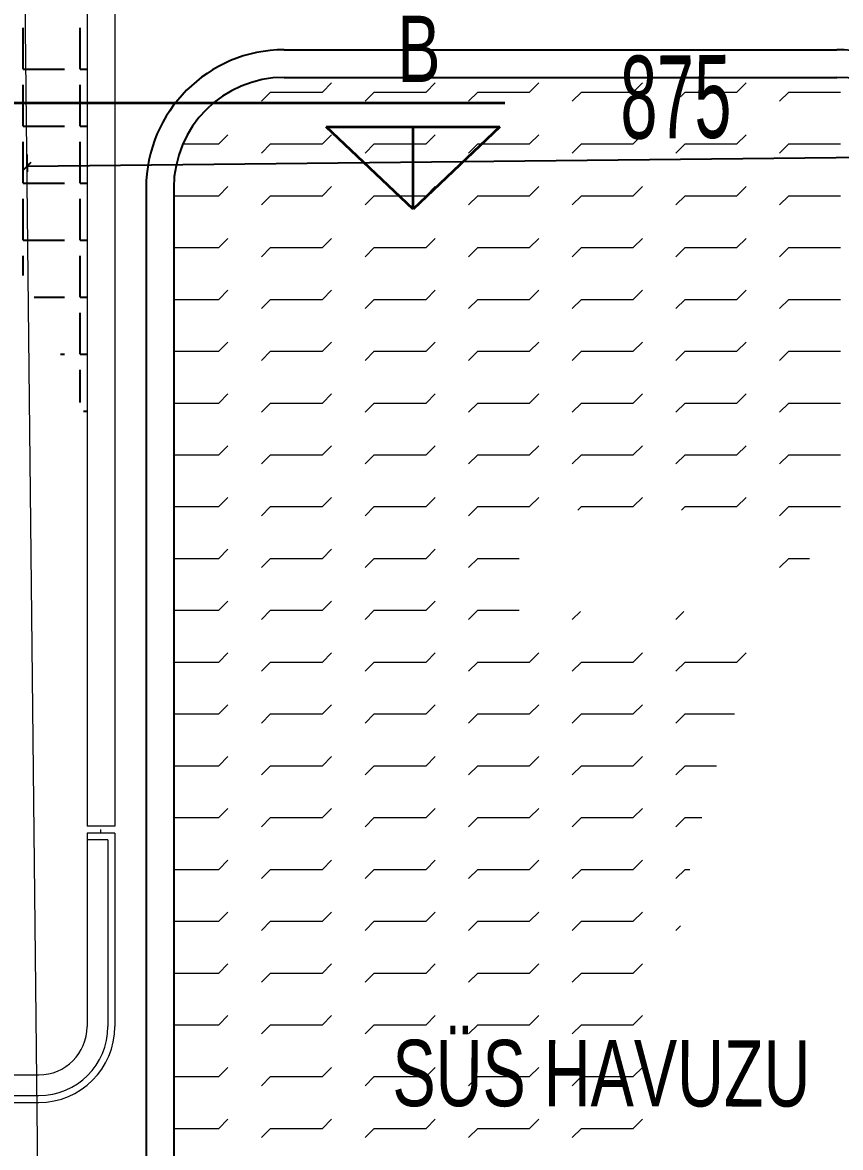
# Model space of a CAD drawing. Header units: inches. Extents: x -7543 to -822, y 102837 to 190349.
# Drawn here: x -837.0448 to -837.01519, y 102837.22418 to 102837.26488 of the extents above; entities that cross this region are included whole.
import ezdxf

# ---------------------------------------------------------------- set-up
doc = ezdxf.new("R2010")
doc.units = ezdxf.units.IN
doc.header["$MEASUREMENT"] = 0
doc.linetypes.add('ACAD_ISO03W100', pattern=[30, 12, -18])
doc.linetypes.add('DASHED2', pattern=[9.525, 6.35, -3.175])
doc.layers.get('0').update_dxf_attribs({"lineweight": 25})
doc.layers.add('BALKON', color=7, linetype='Continuous', lineweight=20, true_color=0xffaaa9)
doc.layers.add('DUVAR', color=7, linetype='Continuous', lineweight=35, true_color=0xfc4642)
for name, color, linetype, lineweight in [('ICOL', 55, 'Continuous', 25), ('SIVA', 150, 'Continuous', 15), ('TARAMA', 8, 'Continuous', 25), ('YAZI', 7, 'Continuous', 25), ('ÇEKME MESAFESİ', 7, 'Continuous', 20)]:
    doc.layers.add(name, color=color, linetype=linetype, lineweight=lineweight)
doc.styles.add('İSİM', font='arial.ttf', dxfattribs={"width": 0.7, "height": 50})
doc.styles.add('OLCU', font='tromand.shx', dxfattribs={"width": 0.6, "height": 12})

msp = doc.modelspace()

# ---------------------------------------------------------------- linework, layer by layer
for p, q in [((-837.035322, 102837.263897), (-837.015322, 102837.263897)), ((-837.035322, 102837.262897), (-837.015322, 102837.262897)), ((-837.040322, 102837.258897), (-837.040322, 102837.208897)), ((-837.039322, 102837.258897), (-837.039322, 102837.208897))]:
    msp.add_line(p, q)
at = {"color": 0, "linetype": 'ByBlock', "lineweight": -2}
msp.add_line((-837.044497, 102837.259822), (-837.044764, 102837.259549), dxfattribs=at)
for centre, radius, start, end in [((-837.035322, 102837.258897), 0.005, 90, 180), ((-837.015322, 102837.258897), 0.005, 0, 90), ((-837.035322, 102837.258897), 0.004, 90, 180), ((-837.015322, 102837.258897), 0.004, 0, 90)]:
    msp.add_arc(centre, radius, start, end)
at = {"layer": 'BALKON'}
for p, q in [((-837.042457, 102837.273929), (-837.042457, 102837.235804)), ((-837.041457, 102837.273929), (-837.041457, 102837.235804)), ((-837.041457, 102837.235804), (-837.042457, 102837.235804)), ((-837.041457, 102837.235554), (-837.042457, 102837.235554)), ((-837.042457, 102837.235554), (-837.042457, 102837.228554)), ((-837.041957, 102837.235554), (-837.041957, 102837.235679)), ((-837.041457, 102837.235554), (-837.041457, 102837.228554)), ((-837.041707, 102837.235304), (-837.042457, 102837.235304)), ((-837.041707, 102837.235304), (-837.041707, 102837.228554)), ((-837.057457, 102837.226804), (-837.044207, 102837.226804)), ((-837.057207, 102837.226054), (-837.044207, 102837.226054)), ((-837.057457, 102837.225804), (-837.044207, 102837.225804))]:
    msp.add_line(p, q, dxfattribs=at)
for radius in [0.00275, 0.0025, 0.00175]:
    msp.add_arc((-837.044207, 102837.228554), radius, 270, 0, dxfattribs=at)
at = {"layer": 'DUVAR', "linetype": 'ACAD_ISO03W100'}
msp.add_line((-837.084651, 102837.261975), (-837.027342, 102837.261975), dxfattribs=at)
at = {"layer": 'DUVAR'}
for p, q in [((-837.033809, 102837.261103), (-837.027519, 102837.261103)), ((-837.030664, 102837.258135), (-837.033809, 102837.261103)), ((-837.030664, 102837.258135), (-837.030664, 102837.261103)), ((-837.027519, 102837.261103), (-837.030664, 102837.258135))]:
    msp.add_line(p, q, dxfattribs=at)
msp.add_solid([(-837.027519, 102837.261103), (-837.030664, 102837.258135), (-837.030664, 102837.261103), (-837.027519, 102837.261103)], dxfattribs=at)
at = {"layer": 'ICOL', "color": 53}
msp.add_line((-837.044635, 102837.260113), (-837.044628, 102837.259476), dxfattribs=at)
at = {"layer": 'ICOL'}
msp.add_line((-837.044631, 102837.259686), (-837.000883, 102837.260158), dxfattribs=at)
at = {"layer": 'SIVA'}
for p, q in [((-837.033943, 102837.262365), (-837.033612, 102837.262697)), ((-837.030193, 102837.262365), (-837.029862, 102837.262697)), ((-837.026443, 102837.262365), (-837.026112, 102837.262697)), ((-837.022693, 102837.262365), (-837.022362, 102837.262697)), ((-837.018943, 102837.262365), (-837.018612, 102837.262697)), ((-837.03615, 102837.262034), (-837.035818, 102837.262365)), ((-837.035818, 102837.262365), (-837.033943, 102837.262365)), ((-837.0324, 102837.262034), (-837.032068, 102837.262365)), ((-837.032068, 102837.262365), (-837.030193, 102837.262365)), ((-837.02865, 102837.262034), (-837.028318, 102837.262365)), ((-837.028318, 102837.262365), (-837.026443, 102837.262365)), ((-837.0249, 102837.262034), (-837.024568, 102837.262365)), ((-837.024568, 102837.262365), (-837.022693, 102837.262365)), ((-837.02115, 102837.262034), (-837.020818, 102837.262365)), ((-837.020818, 102837.262365), (-837.018943, 102837.262365)), ((-837.0174, 102837.262034), (-837.017068, 102837.262365)), ((-837.017068, 102837.262365), (-837.015193, 102837.262365)), ((-837.037693, 102837.26049), (-837.037362, 102837.260822)), ((-837.033943, 102837.26049), (-837.033612, 102837.260822)), ((-837.030193, 102837.26049), (-837.029862, 102837.260822)), ((-837.026443, 102837.26049), (-837.026112, 102837.260822)), ((-837.022693, 102837.26049), (-837.022362, 102837.260822)), ((-837.018943, 102837.26049), (-837.018612, 102837.260822)), ((-837.038991, 102837.26049), (-837.037693, 102837.26049)), ((-837.03615, 102837.260159), (-837.035818, 102837.26049)), ((-837.035818, 102837.26049), (-837.033943, 102837.26049)), ((-837.0324, 102837.260159), (-837.032068, 102837.26049)), ((-837.032068, 102837.26049), (-837.030193, 102837.26049)), ((-837.02865, 102837.260159), (-837.028318, 102837.26049)), ((-837.028318, 102837.26049), (-837.026443, 102837.26049)), ((-837.0249, 102837.260159), (-837.024568, 102837.26049)), ((-837.024568, 102837.26049), (-837.022693, 102837.26049)), ((-837.02115, 102837.260159), (-837.020818, 102837.26049)), ((-837.020818, 102837.26049), (-837.018943, 102837.26049)), ((-837.0174, 102837.260159), (-837.017068, 102837.26049)), ((-837.017068, 102837.26049), (-837.015193, 102837.26049)), ((-837.039322, 102837.258615), (-837.037693, 102837.258615)), ((-837.037693, 102837.258615), (-837.037362, 102837.258947)), ((-837.03615, 102837.258284), (-837.035818, 102837.258615)), ((-837.035818, 102837.258615), (-837.033943, 102837.258615)), ((-837.033943, 102837.258615), (-837.033612, 102837.258947)), ((-837.0324, 102837.258284), (-837.032068, 102837.258615)), ((-837.032068, 102837.258615), (-837.030193, 102837.258615)), ((-837.030193, 102837.258615), (-837.029862, 102837.258947)), ((-837.02865, 102837.258284), (-837.028318, 102837.258615)), ((-837.028318, 102837.258615), (-837.026443, 102837.258615)), ((-837.026443, 102837.258615), (-837.026112, 102837.258947)), ((-837.0249, 102837.258284), (-837.024568, 102837.258615)), ((-837.024568, 102837.258615), (-837.022693, 102837.258615)), ((-837.022693, 102837.258615), (-837.022362, 102837.258947)), ((-837.02115, 102837.258284), (-837.020818, 102837.258615)), ((-837.020818, 102837.258615), (-837.018943, 102837.258615)), ((-837.018943, 102837.258615), (-837.018612, 102837.258947)), ((-837.0174, 102837.258284), (-837.017068, 102837.258615)), ((-837.017068, 102837.258615), (-837.015193, 102837.258615)), ((-837.037693, 102837.25674), (-837.037362, 102837.257072)), ((-837.033943, 102837.25674), (-837.033612, 102837.257072)), ((-837.030193, 102837.25674), (-837.029862, 102837.257072)), ((-837.026443, 102837.25674), (-837.026112, 102837.257072)), ((-837.022693, 102837.25674), (-837.022362, 102837.257072)), ((-837.018943, 102837.25674), (-837.018612, 102837.257072)), ((-837.039322, 102837.25674), (-837.037693, 102837.25674)), ((-837.03615, 102837.256409), (-837.035818, 102837.25674)), ((-837.035818, 102837.25674), (-837.033943, 102837.25674)), ((-837.0324, 102837.256409), (-837.032068, 102837.25674)), ((-837.032068, 102837.25674), (-837.030193, 102837.25674)), ((-837.02865, 102837.256409), (-837.028318, 102837.25674)), ((-837.028318, 102837.25674), (-837.026443, 102837.25674)), ((-837.0249, 102837.256409), (-837.024568, 102837.25674)), ((-837.024568, 102837.25674), (-837.022693, 102837.25674)), ((-837.02115, 102837.256409), (-837.020818, 102837.25674)), ((-837.020818, 102837.25674), (-837.018943, 102837.25674)), ((-837.0174, 102837.256409), (-837.017068, 102837.25674)), ((-837.017068, 102837.25674), (-837.015193, 102837.25674)), ((-837.037693, 102837.254865), (-837.037362, 102837.255197)), ((-837.033943, 102837.254865), (-837.033612, 102837.255197)), ((-837.030193, 102837.254865), (-837.029862, 102837.255197)), ((-837.026443, 102837.254865), (-837.026112, 102837.255197)), ((-837.022693, 102837.254865), (-837.022362, 102837.255197)), ((-837.018943, 102837.254865), (-837.018612, 102837.255197)), ((-837.039322, 102837.254865), (-837.037693, 102837.254865)), ((-837.03615, 102837.254534), (-837.035818, 102837.254865)), ((-837.035818, 102837.254865), (-837.033943, 102837.254865)), ((-837.0324, 102837.254534), (-837.032068, 102837.254865)), ((-837.032068, 102837.254865), (-837.030193, 102837.254865)), ((-837.02865, 102837.254534), (-837.028318, 102837.254865)), ((-837.028318, 102837.254865), (-837.026443, 102837.254865)), ((-837.0249, 102837.254534), (-837.024568, 102837.254865)), ((-837.024568, 102837.254865), (-837.022693, 102837.254865)), ((-837.02115, 102837.254534), (-837.020818, 102837.254865)), ((-837.020818, 102837.254865), (-837.018943, 102837.254865)), ((-837.0174, 102837.254534), (-837.017068, 102837.254865)), ((-837.017068, 102837.254865), (-837.015193, 102837.254865)), ((-837.037693, 102837.25299), (-837.037362, 102837.253322)), ((-837.033943, 102837.25299), (-837.033612, 102837.253322)), ((-837.030193, 102837.25299), (-837.029862, 102837.253322)), ((-837.026443, 102837.25299), (-837.026112, 102837.253322)), ((-837.022693, 102837.25299), (-837.022362, 102837.253322)), ((-837.018943, 102837.25299), (-837.018612, 102837.253322)), ((-837.039322, 102837.25299), (-837.037693, 102837.25299)), ((-837.03615, 102837.252659), (-837.035818, 102837.25299)), ((-837.035818, 102837.25299), (-837.033943, 102837.25299)), ((-837.0324, 102837.252659), (-837.032068, 102837.25299)), ((-837.032068, 102837.25299), (-837.030193, 102837.25299)), ((-837.02865, 102837.252659), (-837.028318, 102837.25299)), ((-837.028318, 102837.25299), (-837.026443, 102837.25299)), ((-837.0249, 102837.252659), (-837.024568, 102837.25299)), ((-837.024568, 102837.25299), (-837.022693, 102837.25299)), ((-837.02115, 102837.252659), (-837.020818, 102837.25299)), ((-837.020818, 102837.25299), (-837.018943, 102837.25299)), ((-837.0174, 102837.252659), (-837.017068, 102837.25299)), ((-837.017068, 102837.25299), (-837.015193, 102837.25299)), ((-837.037693, 102837.251115), (-837.037362, 102837.251447)), ((-837.033943, 102837.251115), (-837.033612, 102837.251447)), ((-837.030193, 102837.251115), (-837.029862, 102837.251447)), ((-837.026443, 102837.251115), (-837.026112, 102837.251447)), ((-837.022693, 102837.251115), (-837.022362, 102837.251447)), ((-837.018943, 102837.251115), (-837.018612, 102837.251447)), ((-837.039322, 102837.251115), (-837.037693, 102837.251115)), ((-837.03615, 102837.250784), (-837.035818, 102837.251115)), ((-837.035818, 102837.251115), (-837.033943, 102837.251115)), ((-837.0324, 102837.250784), (-837.032068, 102837.251115)), ((-837.032068, 102837.251115), (-837.030193, 102837.251115)), ((-837.02865, 102837.250784), (-837.028318, 102837.251115)), ((-837.028318, 102837.251115), (-837.026443, 102837.251115)), ((-837.0249, 102837.250784), (-837.024568, 102837.251115)), ((-837.024568, 102837.251115), (-837.022693, 102837.251115)), ((-837.02115, 102837.250784), (-837.020818, 102837.251115)), ((-837.020818, 102837.251115), (-837.018943, 102837.251115)), ((-837.0174, 102837.250784), (-837.017068, 102837.251115)), ((-837.017068, 102837.251115), (-837.015193, 102837.251115)), ((-837.039322, 102837.24924), (-837.037693, 102837.24924)), ((-837.037693, 102837.24924), (-837.037362, 102837.249572)), ((-837.03615, 102837.248909), (-837.035818, 102837.24924)), ((-837.035818, 102837.24924), (-837.033943, 102837.24924)), ((-837.033943, 102837.24924), (-837.033612, 102837.249572)), ((-837.0324, 102837.248909), (-837.032068, 102837.24924)), ((-837.032068, 102837.24924), (-837.030193, 102837.24924)), ((-837.030193, 102837.24924), (-837.029862, 102837.249572)), ((-837.02865, 102837.248909), (-837.028318, 102837.24924)), ((-837.028318, 102837.24924), (-837.026443, 102837.24924)), ((-837.026443, 102837.24924), (-837.026112, 102837.249572)), ((-837.0249, 102837.248909), (-837.024568, 102837.24924)), ((-837.024568, 102837.24924), (-837.022693, 102837.24924)), ((-837.022693, 102837.24924), (-837.022362, 102837.249572)), ((-837.02115, 102837.248909), (-837.020818, 102837.24924)), ((-837.020818, 102837.24924), (-837.018943, 102837.24924)), ((-837.018943, 102837.24924), (-837.018612, 102837.249572)), ((-837.0174, 102837.248909), (-837.017068, 102837.24924)), ((-837.017068, 102837.24924), (-837.015193, 102837.24924)), ((-837.037693, 102837.247365), (-837.037362, 102837.247697)), ((-837.033943, 102837.247365), (-837.033612, 102837.247697)), ((-837.030193, 102837.247365), (-837.029862, 102837.247697)), ((-837.026443, 102837.247365), (-837.026112, 102837.247697)), ((-837.022693, 102837.247365), (-837.022362, 102837.247697)), ((-837.018943, 102837.247365), (-837.018612, 102837.247697)), ((-837.039322, 102837.247365), (-837.037693, 102837.247365)), ((-837.03615, 102837.247034), (-837.035818, 102837.247365)), ((-837.035818, 102837.247365), (-837.033943, 102837.247365)), ((-837.0324, 102837.247034), (-837.032068, 102837.247365)), ((-837.032068, 102837.247365), (-837.030193, 102837.247365)), ((-837.02865, 102837.247034), (-837.028318, 102837.247365)), ((-837.028318, 102837.247365), (-837.026443, 102837.247365)), ((-837.024696, 102837.247237), (-837.024568, 102837.247365)), ((-837.024568, 102837.247365), (-837.022693, 102837.247365)), ((-837.02095, 102837.247233), (-837.020818, 102837.247365)), ((-837.020818, 102837.247365), (-837.018943, 102837.247365)), ((-837.0174, 102837.247034), (-837.017068, 102837.247365)), ((-837.017068, 102837.247365), (-837.015193, 102837.247365)), ((-837.037693, 102837.24549), (-837.037362, 102837.245822)), ((-837.033943, 102837.24549), (-837.033612, 102837.245822)), ((-837.030193, 102837.24549), (-837.029862, 102837.245822)), ((-837.039322, 102837.24549), (-837.037693, 102837.24549)), ((-837.03615, 102837.245159), (-837.035818, 102837.24549)), ((-837.035818, 102837.24549), (-837.033943, 102837.24549)), ((-837.0324, 102837.245159), (-837.032068, 102837.24549)), ((-837.032068, 102837.24549), (-837.030193, 102837.24549)), ((-837.02865, 102837.245159), (-837.028318, 102837.24549)), ((-837.028318, 102837.24549), (-837.026816, 102837.24549)), ((-837.0174, 102837.245159), (-837.017068, 102837.24549)), ((-837.017068, 102837.24549), (-837.016318, 102837.24549)), ((-837.037693, 102837.243615), (-837.037362, 102837.243947)), ((-837.033943, 102837.243615), (-837.033612, 102837.243947)), ((-837.030193, 102837.243615), (-837.029862, 102837.243947)), ((-837.039322, 102837.243615), (-837.037693, 102837.243615)), ((-837.03615, 102837.243284), (-837.035818, 102837.243615)), ((-837.035818, 102837.243615), (-837.033943, 102837.243615)), ((-837.0324, 102837.243284), (-837.032068, 102837.243615)), ((-837.032068, 102837.243615), (-837.030193, 102837.243615)), ((-837.02865, 102837.243284), (-837.028318, 102837.243615)), ((-837.028318, 102837.243615), (-837.026818, 102837.243615)), ((-837.0249, 102837.243284), (-837.024608, 102837.243576)), ((-837.02115, 102837.243284), (-837.020862, 102837.243572)), ((-837.037693, 102837.24174), (-837.037362, 102837.242072)), ((-837.033943, 102837.24174), (-837.033612, 102837.242072)), ((-837.030193, 102837.24174), (-837.029862, 102837.242072)), ((-837.026443, 102837.24174), (-837.026112, 102837.242072)), ((-837.022693, 102837.24174), (-837.022362, 102837.242072)), ((-837.018943, 102837.24174), (-837.018612, 102837.242072)), ((-837.039322, 102837.24174), (-837.037693, 102837.24174)), ((-837.03615, 102837.241409), (-837.035818, 102837.24174)), ((-837.035818, 102837.24174), (-837.033943, 102837.24174)), ((-837.0324, 102837.241409), (-837.032068, 102837.24174)), ((-837.032068, 102837.24174), (-837.030193, 102837.24174)), ((-837.02865, 102837.241409), (-837.028318, 102837.24174)), ((-837.028318, 102837.24174), (-837.026443, 102837.24174)), ((-837.0249, 102837.241409), (-837.024568, 102837.24174)), ((-837.024568, 102837.24174), (-837.022693, 102837.24174)), ((-837.02115, 102837.241409), (-837.020818, 102837.24174)), ((-837.020818, 102837.24174), (-837.018943, 102837.24174)), ((-837.039322, 102837.239865), (-837.037693, 102837.239865)), ((-837.037693, 102837.239865), (-837.037362, 102837.240197)), ((-837.03615, 102837.239534), (-837.035818, 102837.239865)), ((-837.035818, 102837.239865), (-837.033943, 102837.239865)), ((-837.033943, 102837.239865), (-837.033612, 102837.240197)), ((-837.0324, 102837.239534), (-837.032068, 102837.239865)), ((-837.032068, 102837.239865), (-837.030193, 102837.239865)), ((-837.030193, 102837.239865), (-837.029862, 102837.240197)), ((-837.02865, 102837.239534), (-837.028318, 102837.239865)), ((-837.028318, 102837.239865), (-837.026443, 102837.239865)), ((-837.026443, 102837.239865), (-837.026112, 102837.240197)), ((-837.0249, 102837.239534), (-837.024568, 102837.239865)), ((-837.024568, 102837.239865), (-837.022693, 102837.239865)), ((-837.022693, 102837.239865), (-837.022362, 102837.240197)), ((-837.02115, 102837.239534), (-837.020818, 102837.239865)), ((-837.020818, 102837.239865), (-837.019026, 102837.239865)), ((-837.037693, 102837.23799), (-837.037362, 102837.238322)), ((-837.033943, 102837.23799), (-837.033612, 102837.238322)), ((-837.030193, 102837.23799), (-837.029862, 102837.238322)), ((-837.026443, 102837.23799), (-837.026112, 102837.238322)), ((-837.022693, 102837.23799), (-837.022362, 102837.238322)), ((-837.039322, 102837.23799), (-837.037693, 102837.23799)), ((-837.03615, 102837.237659), (-837.035818, 102837.23799)), ((-837.035818, 102837.23799), (-837.033943, 102837.23799)), ((-837.0324, 102837.237659), (-837.032068, 102837.23799)), ((-837.032068, 102837.23799), (-837.030193, 102837.23799)), ((-837.02865, 102837.237659), (-837.028318, 102837.23799)), ((-837.028318, 102837.23799), (-837.026443, 102837.23799)), ((-837.0249, 102837.237659), (-837.024568, 102837.23799)), ((-837.024568, 102837.23799), (-837.022693, 102837.23799)), ((-837.02115, 102837.237659), (-837.020818, 102837.23799)), ((-837.020818, 102837.23799), (-837.019676, 102837.23799)), ((-837.037693, 102837.236115), (-837.037362, 102837.236447)), ((-837.033943, 102837.236115), (-837.033612, 102837.236447)), ((-837.030193, 102837.236115), (-837.029862, 102837.236447)), ((-837.026443, 102837.236115), (-837.026112, 102837.236447)), ((-837.022693, 102837.236115), (-837.022362, 102837.236447)), ((-837.039322, 102837.236115), (-837.037693, 102837.236115)), ((-837.03615, 102837.235784), (-837.035818, 102837.236115)), ((-837.035818, 102837.236115), (-837.033943, 102837.236115)), ((-837.0324, 102837.235784), (-837.032068, 102837.236115)), ((-837.032068, 102837.236115), (-837.030193, 102837.236115)), ((-837.02865, 102837.235784), (-837.028318, 102837.236115)), ((-837.028318, 102837.236115), (-837.026443, 102837.236115)), ((-837.0249, 102837.235784), (-837.024568, 102837.236115)), ((-837.024568, 102837.236115), (-837.022693, 102837.236115)), ((-837.02115, 102837.235784), (-837.020818, 102837.236115)), ((-837.020818, 102837.236115), (-837.020212, 102837.236115)), ((-837.037693, 102837.23424), (-837.037362, 102837.234572)), ((-837.033943, 102837.23424), (-837.033612, 102837.234572)), ((-837.030193, 102837.23424), (-837.029862, 102837.234572)), ((-837.026443, 102837.23424), (-837.026112, 102837.234572)), ((-837.022693, 102837.23424), (-837.022362, 102837.234572)), ((-837.039322, 102837.23424), (-837.037693, 102837.23424)), ((-837.03615, 102837.233909), (-837.035818, 102837.23424)), ((-837.035818, 102837.23424), (-837.033943, 102837.23424)), ((-837.0324, 102837.233909), (-837.032068, 102837.23424)), ((-837.032068, 102837.23424), (-837.030193, 102837.23424)), ((-837.02865, 102837.233909), (-837.028318, 102837.23424)), ((-837.028318, 102837.23424), (-837.026443, 102837.23424)), ((-837.0249, 102837.233909), (-837.024568, 102837.23424)), ((-837.024568, 102837.23424), (-837.022693, 102837.23424)), ((-837.02115, 102837.233909), (-837.020818, 102837.23424)), ((-837.020818, 102837.23424), (-837.02064, 102837.23424)), ((-837.037693, 102837.232365), (-837.037362, 102837.232697)), ((-837.033943, 102837.232365), (-837.033612, 102837.232697)), ((-837.030193, 102837.232365), (-837.029862, 102837.232697)), ((-837.026443, 102837.232365), (-837.026112, 102837.232697)), ((-837.022693, 102837.232365), (-837.022362, 102837.232697)), ((-837.039322, 102837.232365), (-837.037693, 102837.232365)), ((-837.03615, 102837.232034), (-837.035818, 102837.232365)), ((-837.035818, 102837.232365), (-837.033943, 102837.232365)), ((-837.0324, 102837.232034), (-837.032068, 102837.232365)), ((-837.032068, 102837.232365), (-837.030193, 102837.232365)), ((-837.02865, 102837.232034), (-837.028318, 102837.232365)), ((-837.028318, 102837.232365), (-837.026443, 102837.232365)), ((-837.0249, 102837.232034), (-837.024568, 102837.232365)), ((-837.024568, 102837.232365), (-837.022693, 102837.232365)), ((-837.02115, 102837.232034), (-837.020988, 102837.232195)), ((-837.039322, 102837.23049), (-837.037693, 102837.23049)), ((-837.037693, 102837.23049), (-837.037362, 102837.230822)), ((-837.03615, 102837.230159), (-837.035818, 102837.23049)), ((-837.035818, 102837.23049), (-837.033943, 102837.23049)), ((-837.033943, 102837.23049), (-837.033612, 102837.230822)), ((-837.0324, 102837.230159), (-837.032068, 102837.23049)), ((-837.032068, 102837.23049), (-837.030193, 102837.23049)), ((-837.030193, 102837.23049), (-837.029862, 102837.230822)), ((-837.02865, 102837.230159), (-837.028318, 102837.23049)), ((-837.028318, 102837.23049), (-837.026443, 102837.23049)), ((-837.026443, 102837.23049), (-837.026112, 102837.230822)), ((-837.0249, 102837.230159), (-837.024568, 102837.23049)), ((-837.024568, 102837.23049), (-837.022693, 102837.23049)), ((-837.022693, 102837.23049), (-837.022362, 102837.230822)), ((-837.037693, 102837.228615), (-837.037362, 102837.228947)), ((-837.033943, 102837.228615), (-837.033612, 102837.228947)), ((-837.030193, 102837.228615), (-837.029862, 102837.228947)), ((-837.026443, 102837.228615), (-837.026112, 102837.228947)), ((-837.022693, 102837.228615), (-837.022362, 102837.228947)), ((-837.039322, 102837.228615), (-837.037693, 102837.228615)), ((-837.03615, 102837.228284), (-837.035818, 102837.228615)), ((-837.035818, 102837.228615), (-837.033943, 102837.228615)), ((-837.0324, 102837.228284), (-837.032068, 102837.228615)), ((-837.032068, 102837.228615), (-837.030193, 102837.228615)), ((-837.02865, 102837.228284), (-837.028318, 102837.228615)), ((-837.028318, 102837.228615), (-837.026443, 102837.228615)), ((-837.0249, 102837.228284), (-837.024568, 102837.228615)), ((-837.024568, 102837.228615), (-837.022693, 102837.228615)), ((-837.037693, 102837.22674), (-837.037362, 102837.227072)), ((-837.033943, 102837.22674), (-837.033612, 102837.227072)), ((-837.030193, 102837.22674), (-837.029862, 102837.227072)), ((-837.026443, 102837.22674), (-837.026112, 102837.227072)), ((-837.022693, 102837.22674), (-837.022362, 102837.227072)), ((-837.039322, 102837.22674), (-837.037693, 102837.22674)), ((-837.03615, 102837.226409), (-837.035818, 102837.22674)), ((-837.035818, 102837.22674), (-837.033943, 102837.22674)), ((-837.0324, 102837.226409), (-837.032068, 102837.22674)), ((-837.032068, 102837.22674), (-837.030193, 102837.22674)), ((-837.02865, 102837.226409), (-837.028318, 102837.22674)), ((-837.028318, 102837.22674), (-837.026443, 102837.22674)), ((-837.0249, 102837.226409), (-837.024568, 102837.22674)), ((-837.024568, 102837.22674), (-837.022693, 102837.22674)), ((-837.037693, 102837.224865), (-837.037362, 102837.225197)), ((-837.033943, 102837.224865), (-837.033612, 102837.225197)), ((-837.030193, 102837.224865), (-837.029862, 102837.225197)), ((-837.026443, 102837.224865), (-837.026112, 102837.225197)), ((-837.022693, 102837.224865), (-837.022362, 102837.225197)), ((-837.039322, 102837.224865), (-837.037693, 102837.224865)), ((-837.03615, 102837.224534), (-837.035818, 102837.224865)), ((-837.035818, 102837.224865), (-837.033943, 102837.224865)), ((-837.0324, 102837.224534), (-837.032068, 102837.224865)), ((-837.032068, 102837.224865), (-837.030193, 102837.224865)), ((-837.02865, 102837.224534), (-837.028318, 102837.224865)), ((-837.028318, 102837.224865), (-837.026443, 102837.224865)), ((-837.0249, 102837.224534), (-837.024568, 102837.224865)), ((-837.024568, 102837.224865), (-837.022693, 102837.224865))]:
    msp.add_line(p, q, dxfattribs=at)
at = {"layer": 'TARAMA'}
for p, q in [((-837.04477, 102837.26319), (-837.04477, 102837.26469)), ((-837.042707, 102837.26319), (-837.042707, 102837.26469)), ((-837.04477, 102837.26319), (-837.044668, 102837.26319)), ((-837.044668, 102837.26319), (-837.04327, 102837.26319)), ((-837.042707, 102837.26319), (-837.042457, 102837.26319)), ((-837.04477, 102837.261128), (-837.04477, 102837.262628)), ((-837.042707, 102837.261128), (-837.042707, 102837.262628)), ((-837.04477, 102837.261128), (-837.044646, 102837.261128)), ((-837.044646, 102837.261128), (-837.04327, 102837.261128)), ((-837.042707, 102837.261128), (-837.042457, 102837.261128)), ((-837.04477, 102837.259065), (-837.04477, 102837.260565)), ((-837.042707, 102837.259065), (-837.042707, 102837.260565)), ((-837.04477, 102837.259065), (-837.044624, 102837.259065)), ((-837.044624, 102837.259065), (-837.04327, 102837.259065)), ((-837.042707, 102837.259065), (-837.042457, 102837.259065)), ((-837.04477, 102837.257003), (-837.04477, 102837.258503)), ((-837.042707, 102837.257003), (-837.042707, 102837.258503)), ((-837.04477, 102837.257003), (-837.044602, 102837.257003)), ((-837.044602, 102837.257003), (-837.04327, 102837.257003)), ((-837.042707, 102837.257003), (-837.042457, 102837.257003)), ((-837.04477, 102837.255726), (-837.04477, 102837.25644)), ((-837.042707, 102837.25494), (-837.042707, 102837.25644)), ((-837.044371, 102837.25494), (-837.04327, 102837.25494)), ((-837.042707, 102837.25494), (-837.042457, 102837.25494)), ((-837.042707, 102837.252878), (-837.042707, 102837.254378)), ((-837.043417, 102837.252878), (-837.04327, 102837.252878)), ((-837.042707, 102837.252878), (-837.042457, 102837.252878)), ((-837.042707, 102837.251129), (-837.042707, 102837.252315)), ((-837.042589, 102837.250815), (-837.042457, 102837.250815))]:
    msp.add_line(p, q, dxfattribs=at)
at = {"layer": 'ÇEKME MESAFESİ', "linetype": 'DASHED2', "ltscale": 10}
msp.add_line((-837.043874, 102837.189614), (-837.045011, 102837.294919), dxfattribs=at)

# ---------------------------------------------------------------- texts
at = {"layer": 'ICOL', "style": 'OLCU', "width": 0.6}
msp.add_text('875', height=0.003, rotation=0.6186, dxfattribs=at).set_placement((-837.023147, 102837.260674))
at = {"layer": 'YAZI', "style": 'İSİM', "width": 0.7}
for s, p in [('B', (-837.031233, 102837.262732)), ('SÜS HAVUZU', (-837.03141, 102837.225673))]:
    msp.add_text(s, height=0.0024, rotation=359.9399, dxfattribs=at).set_placement(p)

doc.saveas('drawing.dxf')
